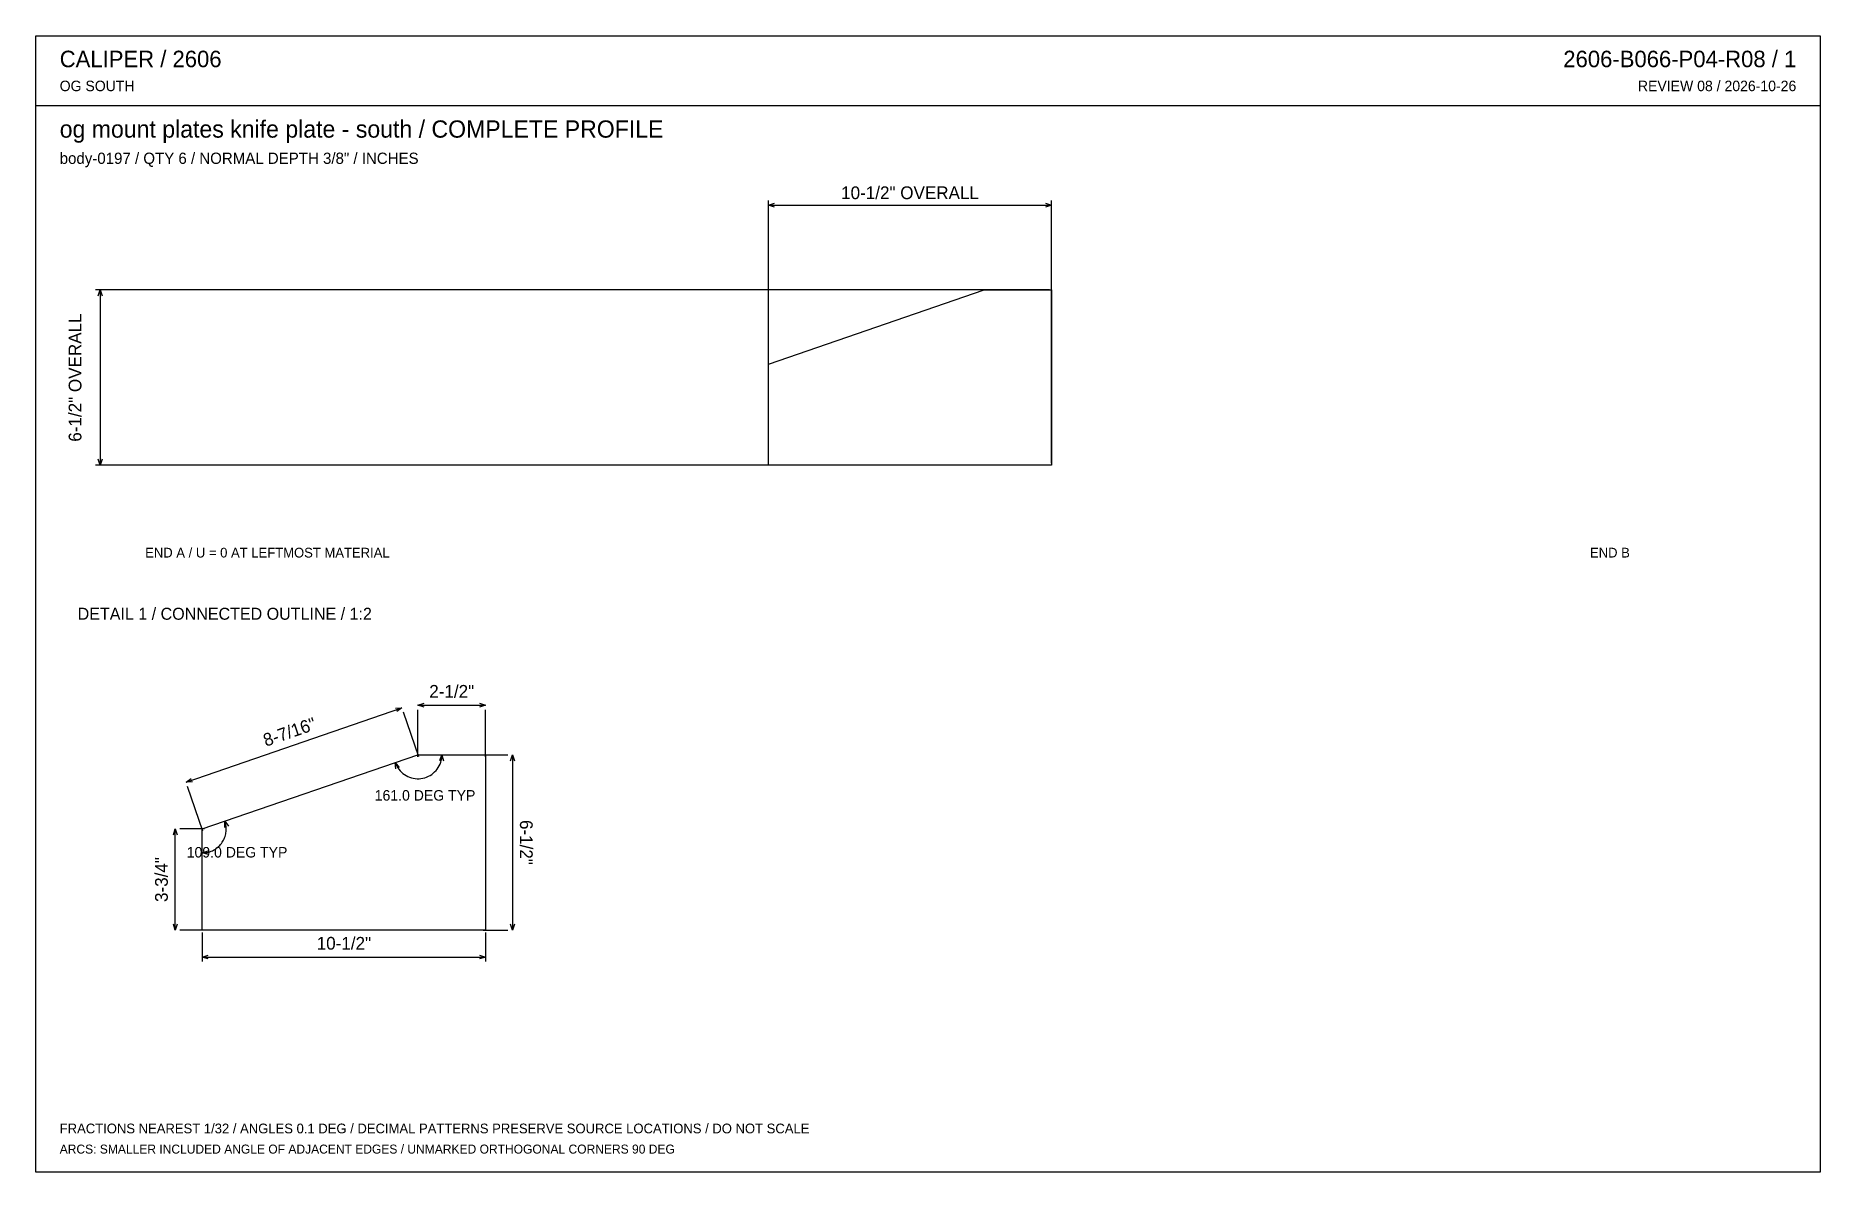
# Model space of a CAD drawing. Header units: inches. Extents: x 0.5 to 33.5, y 0.5 to 21.5.
import ezdxf
from ezdxf.enums import TextEntityAlignment as Align

# ---------------------------------------------------------------- set-up
doc = ezdxf.new("R2010")
doc.units = ezdxf.units.IN
doc.header["$MEASUREMENT"] = 0

msp = doc.modelspace()

# ---------------------------------------------------------------- linework, layer by layer
at = {"layer": 'ANNOTATION'}
for p, q in [((14.044, 13.611), (14.044, 18.472)), ((14.044, 18.389), (14.155, 18.424)), ((14.044, 18.389), (19.29, 18.389)), ((14.155, 18.354), (14.044, 18.389)), ((19.178, 18.424), (19.29, 18.389)), ((19.29, 18.389), (19.178, 18.354)), ((19.29, 13.611), (19.29, 18.472)), ((19.248, 16.819), (1.583, 16.819)), ((1.632, 16.708), (1.667, 16.819)), ((1.667, 16.819), (1.667, 13.569)), ((1.667, 16.819), (1.701, 16.708)), ((19.248, 13.569), (1.583, 13.569)), ((1.667, 13.569), (1.632, 13.681)), ((1.701, 13.681), (1.667, 13.569)), ((3.259, 7.7), (7.255, 9.075)), ((7.139, 9.072), (7.255, 9.075)), ((7.255, 9.075), (7.161, 9.006)), ((7.567, 8.169), (7.282, 8.996)), ((7.553, 9.125), (7.665, 9.16)), ((7.553, 9.125), (8.803, 9.125)), ((7.665, 9.09), (7.553, 9.125)), ((7.553, 8.167), (7.553, 9.042)), ((8.692, 9.16), (8.803, 9.125)), ((8.803, 9.125), (8.692, 9.09)), ((8.803, 8.167), (8.803, 9.042)), ((7.133, 8.064), (7.146, 8.03)), ((7.141, 7.948), (7.133, 8.064)), ((7.133, 8.064), (7.206, 7.973)), ((7.146, 8.03), (7.162, 7.998)), ((7.162, 7.998), (7.18, 7.968)), ((7.18, 7.968), (7.2, 7.938)), ((7.2, 7.938), (7.223, 7.911)), ((7.887, 7.914), (7.909, 7.942)), ((7.909, 7.942), (7.929, 7.971)), ((7.929, 7.971), (7.947, 8.002)), ((7.947, 8.002), (7.963, 8.035)), ((7.959, 8.099), (7.998, 8.208)), ((7.963, 8.035), (7.975, 8.068)), ((7.975, 8.068), (7.985, 8.102)), ((7.985, 8.102), (7.992, 8.137)), ((7.992, 8.137), (7.996, 8.173)), ((7.996, 8.173), (7.998, 8.208)), ((7.998, 8.208), (8.028, 8.096)), ((8.762, 8.208), (9.22, 8.208)), ((9.269, 8.097), (9.303, 8.208)), ((9.303, 8.208), (9.303, 4.958)), ((9.303, 8.208), (9.338, 8.097)), ((3.259, 7.7), (3.353, 7.769)), ((3.376, 7.703), (3.259, 7.7)), ((3.571, 6.794), (3.287, 7.621)), ((7.223, 7.911), (7.248, 7.885)), ((7.248, 7.885), (7.275, 7.862)), ((7.275, 7.862), (7.304, 7.841)), ((7.304, 7.841), (7.334, 7.822)), ((7.334, 7.822), (7.366, 7.806)), ((7.366, 7.806), (7.398, 7.792)), ((7.398, 7.792), (7.432, 7.781)), ((7.432, 7.781), (7.467, 7.772)), ((7.467, 7.772), (7.502, 7.767)), ((7.502, 7.767), (7.538, 7.764)), ((7.538, 7.764), (7.574, 7.764)), ((7.574, 7.764), (7.609, 7.767)), ((7.609, 7.767), (7.644, 7.773)), ((7.644, 7.773), (7.679, 7.782)), ((7.679, 7.782), (7.713, 7.793)), ((7.713, 7.793), (7.745, 7.808)), ((7.745, 7.808), (7.777, 7.824)), ((7.777, 7.824), (7.807, 7.843)), ((7.807, 7.843), (7.835, 7.865)), ((7.835, 7.865), (7.862, 7.889)), ((7.862, 7.889), (7.887, 7.914)), ((3.985, 6.955), (3.978, 6.978)), ((3.978, 6.862), (3.978, 6.978)), ((3.978, 6.978), (4.044, 6.882)), ((3.991, 6.932), (3.985, 6.955)), ((3.023, 6.722), (3.058, 6.833)), ((3.058, 4.958), (3.058, 6.833)), ((3.058, 6.833), (3.092, 6.722)), ((3.599, 6.833), (3.141, 6.833)), ((3.939, 6.606), (3.951, 6.627)), ((3.951, 6.627), (3.962, 6.648)), ((3.962, 6.648), (3.971, 6.67)), ((3.971, 6.67), (3.979, 6.693)), ((3.979, 6.693), (3.986, 6.716)), ((3.986, 6.716), (3.992, 6.74)), ((3.996, 6.908), (3.991, 6.932)), ((3.992, 6.74), (3.997, 6.764)), ((3.999, 6.884), (3.996, 6.908)), ((3.997, 6.764), (4, 6.787)), ((4.001, 6.86), (3.999, 6.884)), ((4, 6.787), (4.002, 6.812)), ((4.002, 6.836), (4.001, 6.86)), ((4.002, 6.812), (4.002, 6.836)), ((3.558, 6.389), (3.668, 6.427)), ((3.558, 6.389), (3.582, 6.39)), ((3.67, 6.357), (3.558, 6.389)), ((3.582, 6.39), (3.606, 6.392)), ((3.606, 6.392), (3.63, 6.395)), ((3.63, 6.395), (3.654, 6.399)), ((3.654, 6.399), (3.677, 6.405)), ((3.677, 6.405), (3.7, 6.412)), ((3.7, 6.412), (3.723, 6.421)), ((3.723, 6.421), (3.745, 6.43)), ((3.745, 6.43), (3.767, 6.441)), ((3.767, 6.441), (3.788, 6.453)), ((3.788, 6.453), (3.808, 6.466)), ((3.808, 6.466), (3.827, 6.48)), ((3.827, 6.48), (3.846, 6.495)), ((3.846, 6.495), (3.864, 6.511)), ((3.864, 6.511), (3.881, 6.529)), ((3.881, 6.529), (3.897, 6.547)), ((3.897, 6.547), (3.912, 6.565)), ((3.912, 6.565), (3.926, 6.585)), ((3.926, 6.585), (3.939, 6.606)), ((3.058, 4.958), (3.023, 5.069)), ((3.092, 5.069), (3.058, 4.958)), ((3.599, 4.958), (3.141, 4.958)), ((8.762, 4.958), (9.22, 4.958)), ((9.303, 4.958), (9.269, 5.069)), ((9.338, 5.069), (9.303, 4.958)), ((3.558, 4.917), (3.558, 4.375)), ((8.803, 4.917), (8.803, 4.375)), ((3.558, 4.458), (3.669, 4.493)), ((3.558, 4.458), (8.803, 4.458)), ((3.669, 4.424), (3.558, 4.458)), ((8.692, 4.493), (8.803, 4.458)), ((8.803, 4.458), (8.692, 4.424))]:
    msp.add_line(p, q, dxfattribs=at)
at = {"layer": 'OUTLINE'}
for p, q in [((0.472, 21.528), (33.528, 21.528)), ((0.472, 0.472), (0.472, 21.528)), ((33.528, 21.528), (33.528, 0.472)), ((0.472, 20.236), (33.528, 20.236)), ((14.044, 15.444), (18.04, 16.819)), ((18.04, 16.819), (19.29, 16.819)), ((19.29, 16.819), (19.29, 13.569)), ((14.044, 13.569), (14.044, 15.444)), ((19.29, 13.569), (14.044, 13.569)), ((3.558, 6.833), (7.553, 8.208)), ((7.553, 8.208), (8.803, 8.208)), ((8.803, 8.208), (8.803, 4.958)), ((3.558, 4.958), (3.558, 6.833)), ((8.803, 4.958), (3.558, 4.958)), ((33.528, 0.472), (0.472, 0.472))]:
    msp.add_line(p, q, dxfattribs=at)

# ---------------------------------------------------------------- texts
at = {"layer": 'ANNOTATION'}
for s, height, p in [('CALIPER / 2606', 0.30556, (0.917, 20.944)), ('OG SOUTH', 0.1944, (0.917, 20.5)), ('og mount plates knife plate - south / COMPLETE PROFILE', 0.31944, (0.917, 19.639)), ('body-0197 / QTY 6 / NORMAL DEPTH 3/8" / INCHES', 0.20833, (0.917, 19.153)), ('END A / U = 0 AT LEFTMOST MATERIAL', 0.18056, (2.5, 11.861)), ('DETAIL 1 / CONNECTED OUTLINE / 1:2', 0.22222, (1.25, 10.708)), ('FRACTIONS NEAREST 1/32 / ANGLES 0.1 DEG / DECIMAL PATTERNS PRESERVE SOURCE LOCATIONS / DO NOT SCALE', 0.18056, (0.917, 1.194)), ('ARCS: SMALLER INCLUDED ANGLE OF ADJACENT EDGES / UNMARKED ORTHOGONAL CORNERS 90 DEG', 0.16667, (0.917, 0.819))]:
    msp.add_text(s, height=height, dxfattribs=at).set_placement(p)
for s, height, p in [('2606-B066-P04-R08 / 1', 0.30556, (33.083, 20.944)), ('REVIEW 08 / 2026-10-26', 0.19444, (33.083, 20.5)), ('END B', 0.1806, (30, 11.861))]:
    msp.add_text(s, height=height, dxfattribs=at).set_placement(p, align=Align.RIGHT)
for s, height, p in [('10-1/2" OVERALL', 0.23611, (16.667, 18.5)), ('2-1/2"', 0.2361, (8.178, 9.264)), ('161.0 DEG TYP', 0.19444, (7.684, 7.358)), ('109.0 DEG TYP', 0.19444, (4.202, 6.304)), ('10-1/2"', 0.2361, (6.181, 4.597))]:
    msp.add_text(s, height=height, dxfattribs=at).set_placement(p, align=Align.CENTER)
for s, height, rotation, p in [('6-1/2" OVERALL', 0.23611, 90, (1.319, 15.194)), ('8-7/16"', 0.2361, 18.9894, (5.212, 8.519)), ('6-1/2"', 0.2361, -90, (9.442, 6.583)), ('3-3/4"', 0.2361, 90, (2.919, 5.896))]:
    msp.add_text(s, height=height, rotation=rotation, dxfattribs=at).set_placement(p, align=Align.CENTER)

doc.saveas('drawing.dxf')
